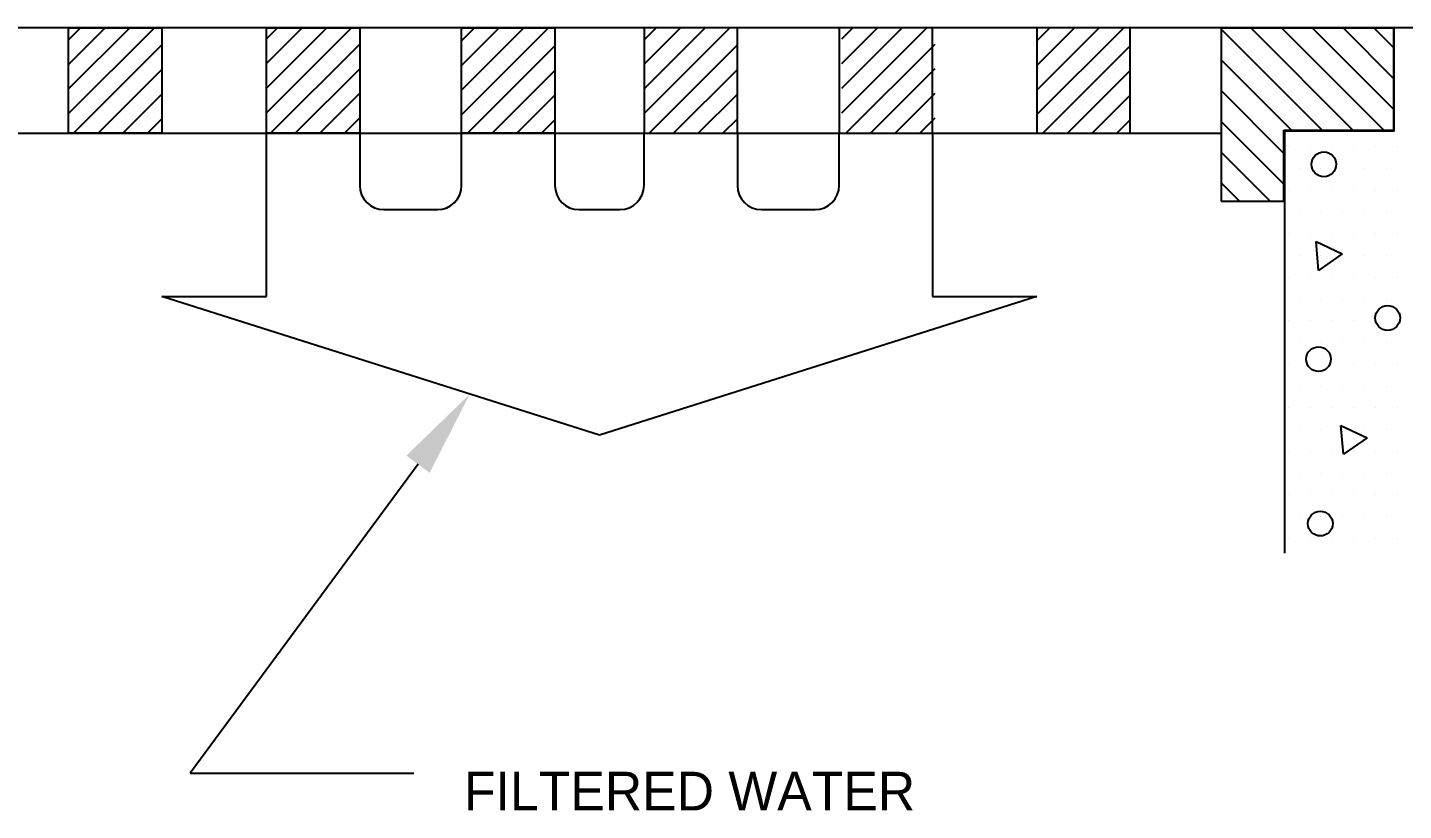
# Paper-space layout 'ESC' of a CAD drawing. Header units: feet, sheet in inches. Extents: x -1.2 to 33.8, y 0.1 to 22.9.
# Drawn here: x 27.855 to 29.802, y 18.906 to 20.014 of the extents above; entities that cross this region are included whole.
import ezdxf

# ---------------------------------------------------------------- set-up
doc = ezdxf.new("R2010")
doc.units = ezdxf.units.FT
doc.header["$MEASUREMENT"] = 0
doc.layers.add('TBLK', color=7, linetype='Continuous')
doc.styles.add('LEROY', font='leroy.shx')

# ---------------------------------------------------------------- blocks, each defined once
blk = doc.blocks.new('ESC DET')
at = {"layer": 'TBLK'}
for p, q in [((29.0467, 20.5223), (30.2465, 20.5223)), ((29.5655, 20.505), (29.5825, 20.522)), ((29.5655, 20.4702), (29.6173, 20.522)), ((29.5655, 20.4354), (29.6521, 20.522)), ((29.5655, 20.4006), (29.687, 20.522)), ((29.5655, 20.522), (29.6975, 20.522)), ((29.5655, 20.3728), (29.5655, 20.522)), ((29.6975, 20.522), (29.6975, 20.3728)), ((29.8453, 20.5062), (29.8611, 20.522)), ((29.8453, 20.4714), (29.896, 20.522)), ((29.8453, 20.4366), (29.9308, 20.522)), ((29.8453, 20.4017), (29.9656, 20.522)), ((29.8453, 20.522), (29.9774, 20.522)), ((29.8453, 20.3728), (29.8453, 20.522)), ((29.9774, 20.522), (29.9774, 20.3728)), ((30.1212, 20.399), (30.2443, 20.522)), ((30.1212, 20.4338), (30.2095, 20.522)), ((30.1212, 20.4686), (30.1746, 20.522)), ((30.1212, 20.5035), (30.1398, 20.522)), ((30.1215, 20.5219), (30.2535, 20.5219)), ((30.1215, 20.3727), (30.1215, 20.5219)), ((30.2465, 20.5223), (31.5865, 20.5223)), ((30.2535, 20.5219), (30.2535, 20.3727)), ((30.3797, 20.5051), (30.3967, 20.5221)), ((30.3797, 20.4703), (30.4315, 20.5221)), ((30.3797, 20.4355), (30.4663, 20.5221)), ((30.3797, 20.4006), (30.5012, 20.5221)), ((30.3797, 20.5219), (30.3797, 20.3727)), ((30.5117, 20.5219), (30.3797, 20.5219)), ((30.5117, 20.3727), (30.5117, 20.5219)), ((30.6559, 20.522), (30.6559, 20.3728)), ((30.7879, 20.522), (30.6559, 20.522)), ((30.6595, 20.5063), (30.6753, 20.5221)), ((30.6595, 20.4715), (30.7102, 20.5221)), ((30.6595, 20.4367), (30.745, 20.5221)), ((30.6595, 20.4018), (30.7798, 20.5221)), ((30.7879, 20.3728), (30.7879, 20.522)), ((30.9354, 20.3991), (31.0585, 20.5221)), ((30.9354, 20.4339), (31.0237, 20.5221)), ((30.9354, 20.4687), (30.9888, 20.5221)), ((30.9354, 20.5036), (30.954, 20.5221)), ((30.9357, 20.522), (30.9357, 20.3728)), ((31.0677, 20.522), (30.9357, 20.522)), ((31.0677, 20.3728), (31.0677, 20.522)), ((31.1962, 20.5214), (31.1962, 20.2766)), ((31.4404, 20.5214), (31.1962, 20.5214)), ((31.3828, 20.3771), (31.2386, 20.5214)), ((31.4264, 20.3771), (31.2821, 20.5214)), ((31.4406, 20.4064), (31.3256, 20.5214)), ((31.441, 20.4495), (31.3692, 20.5214)), ((31.4414, 20.4927), (31.4127, 20.5214)), ((31.4404, 20.3771), (31.4404, 20.5214)), ((31.4412, 20.3757), (31.4412, 20.5223)), ((31.3393, 20.3771), (31.1962, 20.5202)), ((29.5726, 20.3728), (29.6975, 20.4977)), ((29.8512, 20.3728), (29.9774, 20.4989)), ((30.1299, 20.3728), (30.2533, 20.4962)), ((30.3868, 20.3729), (30.5117, 20.4978)), ((30.6654, 20.3729), (30.7916, 20.499)), ((30.9441, 20.3729), (31.0675, 20.4963)), ((29.6074, 20.3728), (29.6975, 20.4629)), ((29.8861, 20.3728), (29.9774, 20.4641)), ((30.4216, 20.3729), (30.5117, 20.463)), ((30.7003, 20.3729), (30.7916, 20.4642)), ((31.2958, 20.3771), (31.1962, 20.4767)), ((31.4453, 20.4768), (31.4453, 20.4768)), ((30.1647, 20.3728), (30.2533, 20.4613)), ((30.9789, 20.3729), (31.0675, 20.4614)), ((29.6422, 20.3728), (29.6975, 20.4281)), ((29.9209, 20.3728), (29.9774, 20.4293)), ((30.1995, 20.3728), (30.2533, 20.4265)), ((30.4564, 20.3729), (30.5117, 20.4282)), ((30.7351, 20.3729), (30.7916, 20.4294)), ((31.0137, 20.3729), (31.0675, 20.4266)), ((31.2851, 20.3442), (31.1962, 20.4331)), ((31.4453, 20.4152), (31.4453, 20.4152)), ((29.6771, 20.3728), (29.6975, 20.3932)), ((29.9557, 20.3728), (29.9774, 20.3944)), ((30.2344, 20.3728), (30.2533, 20.3917)), ((30.4913, 20.3729), (30.5117, 20.3933)), ((30.7699, 20.3729), (30.7916, 20.3945)), ((31.0486, 20.3729), (31.0675, 20.3918)), ((31.2851, 20.3007), (31.1962, 20.3896)), ((29.4371, 20.3727), (30.2465, 20.3727)), ((29.6975, 20.3728), (29.5655, 20.3728)), ((29.9774, 20.3728), (29.8453, 20.3728)), ((29.8453, 20.1417), (29.8453, 20.3728)), ((29.9774, 20.3727), (29.9774, 20.2989)), ((30.1215, 20.2989), (30.1215, 20.3727)), ((30.2535, 20.3727), (30.1215, 20.3727)), ((30.2465, 20.3727), (31.1961, 20.3727)), ((30.2535, 20.3726), (30.2535, 20.2989)), ((30.3797, 20.3727), (30.5117, 20.3727)), ((30.3797, 20.2989), (30.3797, 20.3726)), ((30.5117, 20.3726), (30.5117, 20.2989)), ((30.6559, 20.3728), (30.7879, 20.3728)), ((30.6559, 20.2989), (30.6559, 20.3727)), ((30.7879, 20.3728), (30.7879, 20.1417)), ((30.9357, 20.3728), (31.0677, 20.3728)), ((31.2851, 20.3771), (31.4404, 20.3771)), ((31.2851, 20.2766), (31.2851, 20.3771)), ((31.2861, 20.3757), (31.2861, 19.7788)), ((31.4412, 20.3757), (31.2861, 20.3757)), ((31.2657, 20.2766), (31.1962, 20.3461)), ((31.2913, 20.3537), (31.2913, 20.3537)), ((31.3221, 20.3537), (31.3221, 20.3537)), ((31.3529, 20.3537), (31.3529, 20.3537)), ((31.3837, 20.3537), (31.3837, 20.3537)), ((31.4145, 20.3537), (31.4145, 20.3537)), ((31.4453, 20.3537), (31.4453, 20.3537)), ((31.3067, 20.3229), (31.3067, 20.3229)), ((31.3375, 20.3229), (31.3375, 20.3229)), ((31.3683, 20.3229), (31.3683, 20.3229)), ((31.3991, 20.3229), (31.3991, 20.3229)), ((31.4299, 20.3229), (31.4299, 20.3229)), ((31.2221, 20.2766), (31.1962, 20.3025)), ((31.2913, 20.2921), (31.2913, 20.2921)), ((31.3221, 20.2921), (31.3221, 20.2921)), ((31.3529, 20.2921), (31.3529, 20.2921)), ((31.3837, 20.2921), (31.3837, 20.2921)), ((31.4145, 20.2921), (31.4145, 20.2921)), ((31.4453, 20.2921), (31.4453, 20.2921)), ((31.1962, 20.2766), (31.2851, 20.2766)), ((30.0116, 20.2647), (30.0873, 20.2647)), ((30.2877, 20.2647), (30.3455, 20.2647)), ((30.5459, 20.2647), (30.6216, 20.2647)), ((31.3067, 20.2613), (31.3067, 20.2613)), ((31.3375, 20.2613), (31.3375, 20.2613)), ((31.3683, 20.2613), (31.3683, 20.2613)), ((31.3991, 20.2613), (31.3991, 20.2613)), ((31.4299, 20.2613), (31.4299, 20.2613)), ((31.2913, 20.2305), (31.2913, 20.2305)), ((31.3221, 20.2305), (31.3221, 20.2305)), ((31.3529, 20.2305), (31.3529, 20.2305)), ((31.3837, 20.2305), (31.3837, 20.2305)), ((31.4145, 20.2305), (31.4145, 20.2305)), ((31.4453, 20.2305), (31.4453, 20.2305)), ((31.3306, 20.2196), (31.3677, 20.2022)), ((31.3341, 20.1788), (31.3306, 20.2196)), ((31.3067, 20.1997), (31.3067, 20.1997)), ((31.3677, 20.2022), (31.3341, 20.1788)), ((31.3375, 20.1997), (31.3375, 20.1997)), ((31.3683, 20.1997), (31.3683, 20.1997)), ((31.3991, 20.1997), (31.3991, 20.1997)), ((31.4299, 20.1997), (31.4299, 20.1997)), ((31.2913, 20.1689), (31.2913, 20.1689)), ((31.3221, 20.1689), (31.3221, 20.1689)), ((31.3529, 20.1689), (31.3529, 20.1689)), ((31.3837, 20.1689), (31.3837, 20.1689)), ((31.4145, 20.1689), (31.4145, 20.1689)), ((31.4453, 20.1689), (31.4453, 20.1689)), ((29.6975, 20.1417), (29.8453, 20.1417)), ((30.3166, 19.9454), (29.6975, 20.1417)), ((30.9357, 20.1417), (30.3166, 19.9454)), ((30.7879, 20.1417), (30.9357, 20.1417)), ((31.3067, 20.1382), (31.3067, 20.1382)), ((31.3375, 20.1382), (31.3375, 20.1382)), ((31.3683, 20.1382), (31.3683, 20.1382)), ((31.3991, 20.1382), (31.3991, 20.1382)), ((31.4299, 20.1382), (31.4299, 20.1382)), ((31.2913, 20.1074), (31.2913, 20.1074)), ((31.3221, 20.1074), (31.3221, 20.1074)), ((31.3529, 20.1074), (31.3529, 20.1074)), ((31.3837, 20.1074), (31.3837, 20.1074)), ((31.4145, 20.1074), (31.4145, 20.1074)), ((31.4453, 20.1074), (31.4453, 20.1074)), ((31.3067, 20.0766), (31.3067, 20.0766)), ((31.3375, 20.0766), (31.3375, 20.0766)), ((31.3683, 20.0766), (31.3683, 20.0766)), ((31.3991, 20.0766), (31.3991, 20.0766)), ((31.4299, 20.0766), (31.4299, 20.0766)), ((31.2913, 20.0458), (31.2913, 20.0458)), ((31.3221, 20.0458), (31.3221, 20.0458)), ((31.3529, 20.0458), (31.3529, 20.0458)), ((31.3837, 20.0458), (31.3837, 20.0458)), ((31.4145, 20.0458), (31.4145, 20.0458)), ((31.4453, 20.0458), (31.4453, 20.0458)), ((31.3067, 20.015), (31.3067, 20.015)), ((31.3375, 20.015), (31.3375, 20.015)), ((31.3683, 20.015), (31.3683, 20.015)), ((31.3991, 20.015), (31.3991, 20.015)), ((31.4299, 20.015), (31.4299, 20.015)), ((31.2913, 19.9842), (31.2913, 19.9842)), ((31.3221, 19.9842), (31.3221, 19.9842)), ((31.3529, 19.9842), (31.3529, 19.9842)), ((31.3837, 19.9842), (31.3837, 19.9842)), ((31.4145, 19.9842), (31.4145, 19.9842)), ((31.4453, 19.9842), (31.4453, 19.9842)), ((31.3657, 19.9593), (31.4028, 19.9419)), ((31.3692, 19.9185), (31.3657, 19.9593)), ((31.3067, 19.9534), (31.3067, 19.9534)), ((31.3375, 19.9534), (31.3375, 19.9534)), ((31.3683, 19.9534), (31.3683, 19.9534)), ((31.4028, 19.9419), (31.3692, 19.9185)), ((31.3991, 19.9534), (31.3991, 19.9534)), ((31.4299, 19.9534), (31.4299, 19.9534)), ((31.2913, 19.9226), (31.2913, 19.9226)), ((31.3221, 19.9226), (31.3221, 19.9226)), ((31.3529, 19.9226), (31.3529, 19.9226)), ((31.3837, 19.9226), (31.3837, 19.9226)), ((31.4145, 19.9226), (31.4145, 19.9226)), ((31.4453, 19.9226), (31.4453, 19.9226)), ((30.0599, 19.9045), (29.7375, 19.4672)), ((31.3067, 19.8919), (31.3067, 19.8919)), ((31.3375, 19.8919), (31.3375, 19.8919)), ((31.3683, 19.8919), (31.3683, 19.8919)), ((31.3991, 19.8919), (31.3991, 19.8919)), ((31.4299, 19.8919), (31.4299, 19.8919)), ((31.2913, 19.8611), (31.2913, 19.8611)), ((31.3221, 19.8611), (31.3221, 19.8611)), ((31.3529, 19.8611), (31.3529, 19.8611)), ((31.3837, 19.8611), (31.3837, 19.8611)), ((31.4145, 19.8611), (31.4145, 19.8611)), ((31.4453, 19.8611), (31.4453, 19.8611)), ((31.3067, 19.8303), (31.3067, 19.8303)), ((31.3375, 19.8303), (31.3375, 19.8303)), ((31.3683, 19.8303), (31.3683, 19.8303)), ((31.3991, 19.8303), (31.3991, 19.8303)), ((31.4299, 19.8303), (31.4299, 19.8303)), ((31.2913, 19.7995), (31.2913, 19.7995)), ((31.3221, 19.7995), (31.3221, 19.7995)), ((31.3529, 19.7995), (31.3529, 19.7995)), ((31.3837, 19.7995), (31.3837, 19.7995)), ((31.4145, 19.7995), (31.4145, 19.7995)), ((31.4453, 19.7995), (31.4453, 19.7995)), ((29.7375, 19.4672), (30.0541, 19.4672))]:
    blk.add_line(p, q, dxfattribs=at)
for centre in [(31.3416, 20.3288), (31.4319, 20.1114), (31.3341, 20.0532), (31.3366, 19.8205)]:
    blk.add_circle(centre, 0.0175, dxfattribs=at)
for centre, start, end in [((30.0116, 20.2989), 180, 270), ((30.0873, 20.2989), 270, 0), ((30.2877, 20.2989), 180, 270), ((30.3455, 20.2989), 270, 0), ((30.5459, 20.2989), 180, 270), ((30.6216, 20.2989), 270, 0)]:
    blk.add_arc(centre, 0.0342, start, end, dxfattribs=at)
blk.add_solid([(30.0434, 19.9167), (30.0764, 19.8923), (30.133, 20.0036)], dxfattribs=at)
at = {"layer": 'TBLK', "style": 'LEROY'}
blk.add_text('FILTERED WATER', height=0.054733, dxfattribs=at).set_placement((30.1249, 19.4147))

psp = doc.layouts.new('ESC')

# ---------------------------------------------------------------- block references
psp.add_blockref('ESC DET', (-1.6527, -0.5087))

doc.saveas('drawing.dxf')
